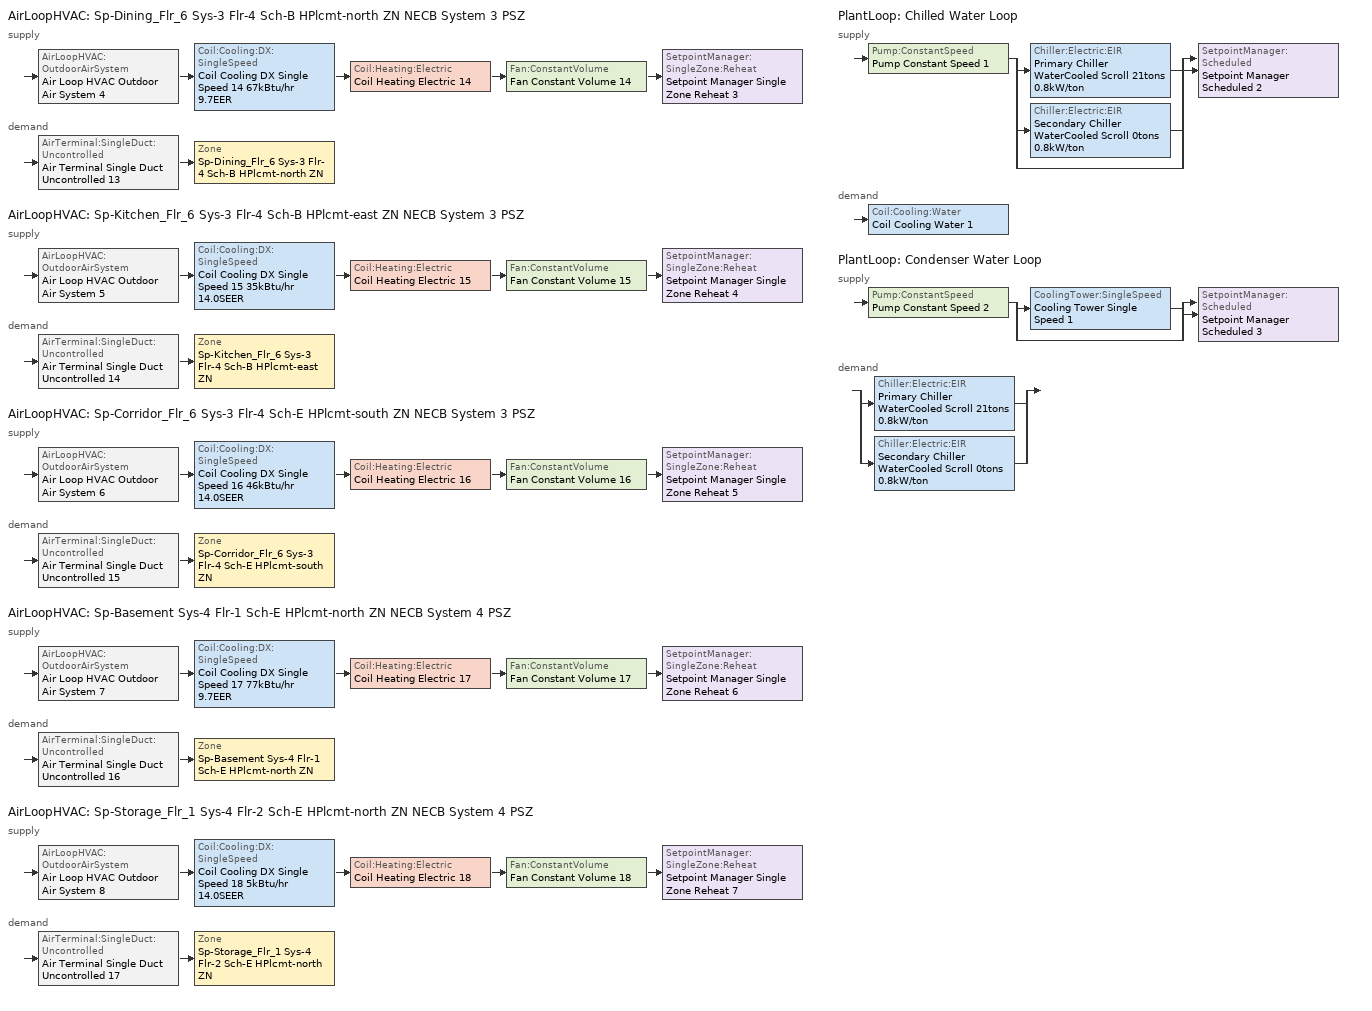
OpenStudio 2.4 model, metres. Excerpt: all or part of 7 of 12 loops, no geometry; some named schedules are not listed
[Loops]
AirLoopHVAC 'Sp-Dining_Flr_6 Sys-3 Flr-4 Sch-B HPlcmt-north ZN NECB System 3 PSZ'
 supply: AirLoopHVAC:OutdoorAirSystem 'Air Loop HVAC Outdoor Air System 4' > Coil:Cooling:DX:SingleSpeed 'Coil Cooling DX Single Speed 14 67kBtu/hr 9.7EER' > Coil:Heating:Electric 'Coil Heating Electric 14' > Fan:ConstantVolume 'Fan Constant Volume 14' > SetpointManager:SingleZone:Reheat 'Setpoint Manager Single Zone Reheat 3'
 demand: AirTerminal:SingleDuct:Uncontrolled 'Air Terminal Single Duct Uncontrolled 13' > Zone 'Sp-Dining_Flr_6 Sys-3 Flr-4 Sch-B HPlcmt-north ZN'
AirLoopHVAC 'Sp-Kitchen_Flr_6 Sys-3 Flr-4 Sch-B HPlcmt-east ZN NECB System 3 PSZ'
 supply: AirLoopHVAC:OutdoorAirSystem 'Air Loop HVAC Outdoor Air System 5' > Coil:Cooling:DX:SingleSpeed 'Coil Cooling DX Single Speed 15 35kBtu/hr 14.0SEER' > Coil:Heating:Electric 'Coil Heating Electric 15' > Fan:ConstantVolume 'Fan Constant Volume 15' > SetpointManager:SingleZone:Reheat 'Setpoint Manager Single Zone Reheat 4'
 demand: AirTerminal:SingleDuct:Uncontrolled 'Air Terminal Single Duct Uncontrolled 14' > Zone 'Sp-Kitchen_Flr_6 Sys-3 Flr-4 Sch-B HPlcmt-east ZN'
AirLoopHVAC 'Sp-Corridor_Flr_6 Sys-3 Flr-4 Sch-E HPlcmt-south ZN NECB System 3 PSZ'
 supply: AirLoopHVAC:OutdoorAirSystem 'Air Loop HVAC Outdoor Air System 6' > Coil:Cooling:DX:SingleSpeed 'Coil Cooling DX Single Speed 16 46kBtu/hr 14.0SEER' > Coil:Heating:Electric 'Coil Heating Electric 16' > Fan:ConstantVolume 'Fan Constant Volume 16' > SetpointManager:SingleZone:Reheat 'Setpoint Manager Single Zone Reheat 5'
 demand: AirTerminal:SingleDuct:Uncontrolled 'Air Terminal Single Duct Uncontrolled 15' > Zone 'Sp-Corridor_Flr_6 Sys-3 Flr-4 Sch-E HPlcmt-south ZN'
AirLoopHVAC 'Sp-Basement Sys-4 Flr-1 Sch-E HPlcmt-north ZN NECB System 4 PSZ'
 supply: AirLoopHVAC:OutdoorAirSystem 'Air Loop HVAC Outdoor Air System 7' > Coil:Cooling:DX:SingleSpeed 'Coil Cooling DX Single Speed 17 77kBtu/hr 9.7EER' > Coil:Heating:Electric 'Coil Heating Electric 17' > Fan:ConstantVolume 'Fan Constant Volume 17' > SetpointManager:SingleZone:Reheat 'Setpoint Manager Single Zone Reheat 6'
 demand: AirTerminal:SingleDuct:Uncontrolled 'Air Terminal Single Duct Uncontrolled 16' > Zone 'Sp-Basement Sys-4 Flr-1 Sch-E HPlcmt-north ZN'
AirLoopHVAC 'Sp-Storage_Flr_1 Sys-4 Flr-2 Sch-E HPlcmt-north ZN NECB System 4 PSZ'
 supply: AirLoopHVAC:OutdoorAirSystem 'Air Loop HVAC Outdoor Air System 8' > Coil:Cooling:DX:SingleSpeed 'Coil Cooling DX Single Speed 18 5kBtu/hr 14.0SEER' > Coil:Heating:Electric 'Coil Heating Electric 18' > Fan:ConstantVolume 'Fan Constant Volume 18' > SetpointManager:SingleZone:Reheat 'Setpoint Manager Single Zone Reheat 7'
 demand: AirTerminal:SingleDuct:Uncontrolled 'Air Terminal Single Duct Uncontrolled 17' > Zone 'Sp-Storage_Flr_1 Sys-4 Flr-2 Sch-E HPlcmt-north ZN'
PlantLoop 'Chilled Water Loop'
 supply: Pump:ConstantSpeed 'Pump Constant Speed 1' > split
  | Chiller:Electric:EIR 'Primary Chiller WaterCooled Scroll 21tons 0.8kW/ton'
  | Chiller:Electric:EIR 'Secondary Chiller WaterCooled Scroll 0tons 0.8kW/ton'
  | bypass
  join > SetpointManager:Scheduled 'Setpoint Manager Scheduled 2'
 demand: Coil:Cooling:Water 'Coil Cooling Water 1'
PlantLoop 'Condenser Water Loop'
 supply: Pump:ConstantSpeed 'Pump Constant Speed 2' > split
  | CoolingTower:SingleSpeed 'Cooling Tower Single Speed 1'
  | bypass
  join > SetpointManager:Scheduled 'Setpoint Manager Scheduled 3'
 demand: split
  | Chiller:Electric:EIR 'Primary Chiller WaterCooled Scroll 21tons 0.8kW/ton'
  | Chiller:Electric:EIR 'Secondary Chiller WaterCooled Scroll 0tons 0.8kW/ton'
[Sizing:Zone] Zone Cooling Design Supply Air Temperature Input Method=SupplyAirTemperature; Zone Cooling Design Supply Air Temperature {C}=13; Zone Cooling Design Supply Air Temperature Difference {deltaC}=11.11; Zone Heating Design Supply Air Temperature Input Method=SupplyAirTemperature; Zone Heating Design Supply Air Temperature {C}=43; Zone Heating Design Supply Air Temperature Difference {deltaC}=11.11; Zone Cooling Design Supply Air Humidity Ratio {kg-H2O/kg-air}=0.0085; Zone Heating Design Supply Air Humidity Ratio {kg-H2O/kg-air}=0.008; Zone Heating Sizing Factor=1.3; Zone Cooling Sizing Factor=1.1; Cooling Design Air Flow Method=DesignDay; Heating Design Air Flow Method=DesignDay; Account for Dedicated Outdoor Air System=No; Dedicated Outdoor Air System Control Strategy=NeutralSupplyAir; Dedicated Outdoor Air Low Setpoint Temperature for Design {C}=autosize; Dedicated Outdoor Air High Setpoint Temperature for Design {C}=autosize
Sp-Dining_Flr_6 Sys-3 Flr-4 Sch-B HPlcmt-north ZN; Sp-Kitchen_Flr_6 Sys-3 Flr-4 Sch-B HPlcmt-east ZN; Sp-Corridor_Flr_6 Sys-3 Flr-4 Sch-E HPlcmt-south ZN; Sp-Basement Sys-4 Flr-1 Sch-E HPlcmt-north ZN; Sp-Storage_Flr_1 Sys-4 Flr-2 Sch-E HPlcmt-north ZN
[Zone equipment]
Sp-Dining_Flr_6 Sys-3 Flr-4 Sch-B HPlcmt-north ZN: Air Terminal Single Duct Uncontrolled 13, Zone HVAC Baseboard Convective Electric 13
Sp-Kitchen_Flr_6 Sys-3 Flr-4 Sch-B HPlcmt-east ZN: Air Terminal Single Duct Uncontrolled 14, Zone HVAC Baseboard Convective Electric 14
Sp-Corridor_Flr_6 Sys-3 Flr-4 Sch-E HPlcmt-south ZN: Air Terminal Single Duct Uncontrolled 15, Zone HVAC Baseboard Convective Electric 15
Sp-Basement Sys-4 Flr-1 Sch-E HPlcmt-north ZN: Air Terminal Single Duct Uncontrolled 16, Zone HVAC Baseboard Convective Electric 16
Sp-Storage_Flr_1 Sys-4 Flr-2 Sch-E HPlcmt-north ZN: Air Terminal Single Duct Uncontrolled 17, Zone HVAC Baseboard Convective Electric 17
[AirLoopHVAC] Design Supply Air Flow Rate {m3/s}=AutoSize
Name | Availability Schedule
Sp-Dining_Flr_6 Sys-3 Flr-4 Sch-B HPlcmt-north ZN NECB System 3 PSZ | Sp-Dining_Flr_6 Sys-3 Flr-4 Sch-B HPlcmt-north ZN NECB System 3 PSZ Occ Sch
Sp-Kitchen_Flr_6 Sys-3 Flr-4 Sch-B HPlcmt-east ZN NECB System 3 PSZ | Sp-Kitchen_Flr_6 Sys-3 Flr-4 Sch-B HPlcmt-east ZN NECB System 3 PSZ Occ Sch
Sp-Corridor_Flr_6 Sys-3 Flr-4 Sch-E HPlcmt-south ZN NECB System 3 PSZ | Sp-Corridor_Flr_6 Sys-3 Flr-4 Sch-E HPlcmt-south ZN NECB System 3 PSZ Occ Sch
Sp-Basement Sys-4 Flr-1 Sch-E HPlcmt-north ZN NECB System 4 PSZ | Sp-Basement Sys-4 Flr-1 Sch-E HPlcmt-north ZN NECB System 4 PSZ Occ Sch
Sp-Storage_Flr_1 Sys-4 Flr-2 Sch-E HPlcmt-north ZN NECB System 4 PSZ | Always On Discrete
[Sizing:System] Type of Load to Size On=Sensible; Design Outdoor Air Flow Rate {m3/s}=Autosize; Minimum System Air Flow Ratio=1; Preheat Design Temperature {C}=7; Preheat Design Humidity Ratio {kg-H2O/kg-Air}=0.008; Precool Design Temperature {C}=13; Precool Design Humidity Ratio {kg-H2O/kg-Air}=0.008; Central Cooling Design Supply Air Temperature {C}=13; Central Heating Design Supply Air Temperature {C}=43; Sizing Option=NonCoincident; 100% Outdoor Air in Cooling=No; 100% Outdoor Air in Heating=No; Central Cooling Design Supply Air Humidity Ratio {kg-H2O/kg-Air}=0.0085; Central Heating Design Supply Air Humidity Ratio {kg-H2O/kg-Air}=0.008; Cooling Design Air Flow Method=DesignDay; Cooling Design Air Flow Rate {m3/s}=0; Heating Design Air Flow Method=DesignDay; Heating Design Air Flow Rate {m3/s}=0; System Outdoor Air Method=ZoneSum; Zone Maximum Outdoor Air Fraction=1; Cooling Supply Air Flow Rate Per Floor Area {m3/s-m2}=0.00996765; Cooling Fraction of Autosized Cooling Supply Air Flow Rate=1; Cooling Supply Air Flow Rate Per Unit Cooling Capacity {m3/s-W}=3.94755e-05; Heating Supply Air Flow Rate Per Floor Area {m3/s-m2}=0.00996765; Heating Fraction of Autosized Heating Supply Air Flow Rate=1; Heating Fraction of Autosized Cooling Supply Air Flow Rate=1; Heating Supply Air Flow Rate Per Unit Heating Capacity {m3/s-W}=3.15882e-05; Cooling Design Capacity Method=CoolingDesignCapacity; Cooling Design Capacity {W}=autosize; Cooling Design Capacity Per Floor Area {W/m2}=234.7; Fraction of Autosized Cooling Design Capacity=1; Heating Design Capacity Method=HeatingDesignCapacity; Heating Design Capacity {W}=autosize; Heating Design Capacity Per Floor Area {W/m2}=157; Fraction of Autosized Heating Design Capacity=1; Central Cooling Capacity Control Method=OnOff
Sp-Dining_Flr_6 Sys-3 Flr-4 Sch-B HPlcmt-north ZN NECB System 3 PSZ; Sp-Kitchen_Flr_6 Sys-3 Flr-4 Sch-B HPlcmt-east ZN NECB System 3 PSZ; Sp-Corridor_Flr_6 Sys-3 Flr-4 Sch-E HPlcmt-south ZN NECB System 3 PSZ; Sp-Basement Sys-4 Flr-1 Sch-E HPlcmt-north ZN NECB System 4 PSZ; Sp-Storage_Flr_1 Sys-4 Flr-2 Sch-E HPlcmt-north ZN NECB System 4 PSZ
[Fan:ConstantVolume] Availability Schedule=Always On Discrete; Fan Efficiency=0.39975; Pressure Rise {Pa}=640; Maximum Flow Rate {m3/s}=AutoSize; Motor Efficiency=0.615
Fan Constant Volume 14; Fan Constant Volume 15; Fan Constant Volume 16; Fan Constant Volume 17; Fan Constant Volume 18
[Coil:Heating:Electric] Availability Schedule=Always On Discrete
Coil Heating Electric 14; Coil Heating Electric 15; Coil Heating Electric 16; Coil Heating Electric 17; Coil Heating Electric 18
[Coil:Cooling:DX:SingleSpeed] Availability Schedule=Always On Discrete; Rated Total Cooling Capacity {W}=autosize; Rated Sensible Heat Ratio=autosize; Rated Air Flow Rate {m3/s}=autosize; Rated Evaporator Fan Power Per Volume Flow Rate {W/(m3/s)}=773.3; Total Cooling Capacity Function of Temperature Curve=DXCOOL-NECB2011-REF-CAPFT; Total Cooling Capacity Function of Flow Fraction Curve=DXCOOL-NECB2011-REF-CAPFFLOW; Energy Input Ratio Function of Temperature Curve=DXCOOL-NECB2011-REF-COOLEIRFT; Energy Input Ratio Function of Flow Fraction Curve=DXCOOL-NECB2011-REF-COOLEIRFFLOW; Part Load Fraction Correlation Curve=DXCOOL-NECB2011-REF-COOLPLFFPLR; Condenser Type=AirCooled; Evaporative Condenser Effectiveness=0; Evaporative Condenser Air Flow Rate {m3/s}=Autosize; Evaporative Condenser Pump Rated Power Consumption {W}=Autosize; Crankcase Heater Capacity {W}=0; Maximum Outdoor Dry-Bulb Temperature for Crankcase Heater Operation {C}=0; Basin Heater Capacity {W/K}=0; Basin Heater Setpoint Temperature {C}=10
Name | Rated COP {W/W}
Coil Cooling DX Single Speed 14 67kBtu/hr 9.7EER | 3.32962
Coil Cooling DX Single Speed 15 35kBtu/hr 14.0SEER; Coil Cooling DX Single Speed 16 46kBtu/hr 14.0SEER; Coil Cooling DX Single Speed 18 5kBtu/hr 14.0SEER | 3.8248
Coil Cooling DX Single Speed 17 77kBtu/hr 9.7EER | 3.33727
[Controller:OutdoorAir] Minimum Outdoor Air Flow Rate {m3/s}=0; Maximum Outdoor Air Flow Rate {m3/s}=Autosize; Economizer Control Action Type=ModulateFlow; Lockout Type=NoLockout; Minimum Limit Type=FixedMinimum; High Humidity Control=No; Heat Recovery Bypass Control Type=BypassWhenWithinEconomizerLimits
Name | Economizer Control Type | Economizer Maximum Limit Dry-Bulb Temperature {C} | Economizer Maximum Limit Enthalpy {J/kg} | Economizer Minimum Limit Dry-Bulb Temperature {C} | Minimum Outdoor Air Schedule | Controller Mechanical Ventilation
Controller Outdoor Air 4 | NoEconomizer | 28 | 64000 | -100 | Sp-Dining_Flr_6 Sys-3 Flr-4 Sch-B HPlcmt-north ZN NECB System 3 PSZ Occ Sch | Controller Mechanical Ventilation 4
Controller Outdoor Air 5 | NoEconomizer | 28 | 64000 | -100 | Sp-Kitchen_Flr_6 Sys-3 Flr-4 Sch-B HPlcmt-east ZN NECB System 3 PSZ Occ Sch | Controller Mechanical Ventilation 5
Controller Outdoor Air 6 | NoEconomizer | 28 | 64000 | -100 | Sp-Corridor_Flr_6 Sys-3 Flr-4 Sch-E HPlcmt-south ZN NECB System 3 PSZ Occ Sch | Controller Mechanical Ventilation 6
Controller Outdoor Air 7 | DifferentialEnthalpy |  |  |  | Sp-Basement Sys-4 Flr-1 Sch-E HPlcmt-north ZN NECB System 4 PSZ Occ Sch | Controller Mechanical Ventilation 7
Controller Outdoor Air 8 | NoEconomizer | 28 | 64000 | -100 | Always On Discrete | Controller Mechanical Ventilation 8
[Controller:MechanicalVentilation] Availability Schedule=Always On Discrete; System Outdoor Air Method=ZoneSum
Controller Mechanical Ventilation 4; Controller Mechanical Ventilation 5; Controller Mechanical Ventilation 6; Controller Mechanical Ventilation 7; Controller Mechanical Ventilation 8
[AirLoopHVAC:OutdoorAirSystem]
Name | Controller
Air Loop HVAC Outdoor Air System 4 | Controller Outdoor Air 4
Air Loop HVAC Outdoor Air System 5 | Controller Outdoor Air 5
Air Loop HVAC Outdoor Air System 6 | Controller Outdoor Air 6
Air Loop HVAC Outdoor Air System 7 | Controller Outdoor Air 7
Air Loop HVAC Outdoor Air System 8 | Controller Outdoor Air 8
[SetpointManager:Scheduled] Control Variable=Temperature
Name | Schedule
Setpoint Manager Scheduled 2 | CHW Temp
Setpoint Manager Scheduled 3 | CW Temp
[ZoneHVAC:Baseboard:Convective:Electric] Availability Schedule=Always On Discrete; Nominal Capacity {W}=autosize; Efficiency=1
Zone HVAC Baseboard Convective Electric 13; Zone HVAC Baseboard Convective Electric 14; Zone HVAC Baseboard Convective Electric 15; Zone HVAC Baseboard Convective Electric 16; Zone HVAC Baseboard Convective Electric 17
[AirTerminal:SingleDuct:Uncontrolled] Availability Schedule=Always On Discrete; Maximum Air Flow Rate {m3/s}=AutoSize
Air Terminal Single Duct Uncontrolled 13; Air Terminal Single Duct Uncontrolled 14; Air Terminal Single Duct Uncontrolled 15; Air Terminal Single Duct Uncontrolled 16; Air Terminal Single Duct Uncontrolled 17
[SetpointManager:SingleZone:Reheat] Minimum Supply Air Temperature {C}=13; Maximum Supply Air Temperature {C}=43
Name | Control Zone
Setpoint Manager Single Zone Reheat 3 | Sp-Dining_Flr_6 Sys-3 Flr-4 Sch-B HPlcmt-north ZN
Setpoint Manager Single Zone Reheat 4 | Sp-Kitchen_Flr_6 Sys-3 Flr-4 Sch-B HPlcmt-east ZN
Setpoint Manager Single Zone Reheat 5 | Sp-Corridor_Flr_6 Sys-3 Flr-4 Sch-E HPlcmt-south ZN
Setpoint Manager Single Zone Reheat 6 | Sp-Basement Sys-4 Flr-1 Sch-E HPlcmt-north ZN
Setpoint Manager Single Zone Reheat 7 | Sp-Storage_Flr_1 Sys-4 Flr-2 Sch-E HPlcmt-north ZN
[PlantLoop] Glycol Concentration=0; Plant Loop Volume {m3}=Autocalculate; Load Distribution Scheme=Optimal
Chilled Water Loop; Condenser Water Loop
[Sizing:Plant] Loop Design Temperature Difference {deltaC}=6; Sizing Option=NonCoincident; Zone Timesteps in Averaging Window=1; Coincident Sizing Factor Mode=None
Name | Loop Type | Design Loop Exit Temperature {C}
Chilled Water Loop | Cooling | 7
Condenser Water Loop | Condenser | 29
[Pump:ConstantSpeed] Rated Flow Rate {m3/s}=autosize; Rated Pump Head {Pa}=179352; Rated Power Consumption {W}=autosize; Fraction of Motor Inefficiencies to Fluid Stream=0; Pump Control Type=Intermittent; Design Power Sizing Method=PowerPerFlowPerPressure; Design Electric Power per Unit Flow Rate {W/(m3/s)}=348701.1; Design Shaft Power per Unit Flow Rate per Unit Head {W-s/m3-Pa}=1.28205
Name | Motor Efficiency
Pump Constant Speed 1 | 0.855
Pump Constant Speed 2 | 0.895
[Chiller:Electric:EIR] Reference COP {W/W}=4.5032; Cooling Capacity Function of Temperature Curve=WaterCooled_Scroll_CAPFT_NECB2011; Electric Input to Cooling Output Ratio Function of Temperature Curve=WaterCooled_Scroll_EIRFT_NECB2011; Electric Input to Cooling Output Ratio Function of Part Load Ratio Curve=WaterCooled_Scroll_EIRFPLR_NECB2011; Minimum Part Load Ratio=0.25; Minimum Unloading Ratio=0.25; Condenser Type=WaterCooled; Chiller Flow Mode=LeavingSetpointModulated; Design Heat Recovery Water Flow Rate {m3/s}=0; Sizing Factor=1; Basin Heater Capacity {W/K}=0; Basin Heater Setpoint Temperature {C}=10
Name | Reference Capacity {W}
Primary Chiller WaterCooled Scroll 21tons 0.8kW/ton | 75521.6
Secondary Chiller WaterCooled Scroll 0tons 0.8kW/ton | 0.001
[CoolingTower:SingleSpeed]
Cooling Tower Single Speed 1: Design Water Flow Rate {m3/s}=autosize; Design Air Flow Rate {m3/s}=autosize; Fan Power at Design Air Flow Rate {W}=1384.38; U-Factor Times Area Value at Design Air Flow Rate {W/K}=autosize; Air Flow Rate in Free Convection Regime {m3/s}=autosize; U-Factor Times Area Value at Free Convection Air Flow Rate {W/K}=autosize; Performance Input Method=UFactorTimesAreaAndDesignWaterFlowRate; Free Convection Capacity {W}=0; Basin Heater Capacity {W/K}=0; Evaporation Loss Mode=LossFactor; Evaporation Loss Factor {percent/K}=0.2; Drift Loss Percent {percent}=0.008; Blowdown Calculation Mode=ConcentrationRatio; Blowdown Concentration Ratio=3; Capacity Control=FanCycling; Number of Cells=1; Cell Control=MinimalCell; Cell Minimum  Water Flow Rate Fraction=0.33; Cell Maximum Water Flow Rate Fraction=2.5; Sizing Factor=1; Free Convection Air Flow Rate Sizing Factor=0.1; Free Convection U-Factor Times Area Value Sizing Factor=0.1; Heat Rejection Capacity and Nominal Capacity Sizing Ratio=1.25; Free Convection Nominal Capacity Sizing Factor=0.1; Design Inlet Air Dry-Bulb Temperature {C}=35; Design Inlet Air Wet-Bulb Temperature {C}=24; Design Approach Temperature {deltaC}=5; Design Range Temperature {deltaC}=6
[Coil:Cooling:Water]
Coil Cooling Water 1: Availability Schedule=Always On Discrete
[Controller:WaterCoil]
Controller Water Coil 1: Water Coil=Coil Cooling Water 1; Action=Reverse; Minimum Actuated Flow {m3/s}=0
[Schedule:Ruleset]
Name | Default Day Schedule | Summer Design Day Schedule | Winter Design Day Schedule
CHW Temp | Schedule Day 4
CW Temp | Schedule Day 5
Sp-Basement Sys-4 Flr-1 Sch-E HPlcmt-north ZN NECB System 4 PSZ Occ Sch | Sp-Basement Sys-4 Flr-1 Sch-E HPlcmt-north ZN NECB System 4 PSZ Occ Sch Default | Sp-Basement Sys-4 Flr-1 Sch-E HPlcmt-north ZN NECB System 4 PSZ Occ Sch Summer Design Day | Sp-Basement Sys-4 Flr-1 Sch-E HPlcmt-north ZN NECB System 4 PSZ Occ Sch Winter Design Day
Sp-Corridor_Flr_6 Sys-3 Flr-4 Sch-E HPlcmt-south ZN NECB System 3 PSZ Occ Sch | Sp-Corridor_Flr_6 Sys-3 Flr-4 Sch-E HPlcmt-south ZN NECB System 3 PSZ Occ Sch Default | Sp-Corridor_Flr_6 Sys-3 Flr-4 Sch-E HPlcmt-south ZN NECB System 3 PSZ Occ Sch Summer Design Day | Sp-Corridor_Flr_6 Sys-3 Flr-4 Sch-E HPlcmt-south ZN NECB System 3 PSZ Occ Sch Winter Design Day
Sp-Dining_Flr_6 Sys-3 Flr-4 Sch-B HPlcmt-north ZN NECB System 3 PSZ Occ Sch | Sp-Dining_Flr_6 Sys-3 Flr-4 Sch-B HPlcmt-north ZN NECB System 3 PSZ Occ Sch Default | Sp-Dining_Flr_6 Sys-3 Flr-4 Sch-B HPlcmt-north ZN NECB System 3 PSZ Occ Sch Summer Design Day | Sp-Dining_Flr_6 Sys-3 Flr-4 Sch-B HPlcmt-north ZN NECB System 3 PSZ Occ Sch Winter Design Day
Sp-Kitchen_Flr_6 Sys-3 Flr-4 Sch-B HPlcmt-east ZN NECB System 3 PSZ Occ Sch | Sp-Kitchen_Flr_6 Sys-3 Flr-4 Sch-B HPlcmt-east ZN NECB System 3 PSZ Occ Sch Default | Sp-Kitchen_Flr_6 Sys-3 Flr-4 Sch-B HPlcmt-east ZN NECB System 3 PSZ Occ Sch Summer Design Day | Sp-Kitchen_Flr_6 Sys-3 Flr-4 Sch-B HPlcmt-east ZN NECB System 3 PSZ Occ Sch Winter Design Day
[Schedule:Day]
Sp-Dining_Flr_6 Sys-3 Flr-4 Sch-B HPlcmt-north ZN NECB System 3 PSZ Occ Sch Default; Sp-Dining_Flr_6 Sys-3 Flr-4 Sch-B HPlcmt-north ZN NECB System 3 PSZ Occ Sch Winter Design Day; Sp-Dining_Flr_6 Sys-3 Flr-4 Sch-B HPlcmt-north ZN NECB System 3 PSZ Occ Sch Summer Design Day; Sp-Kitchen_Flr_6 Sys-3 Flr-4 Sch-B HPlcmt-east ZN NECB System 3 PSZ Occ Sch Default; Sp-Kitchen_Flr_6 Sys-3 Flr-4 Sch-B HPlcmt-east ZN NECB System 3 PSZ Occ Sch Summer Design Day: 24, 0, 1
[Schedule:Rule] Schedule Ruleset=Sp-Dining_Flr_6 Sys-3 Flr-4 Sch-B HPlcmt-north ZN NECB System 3 PSZ Occ Sch; Date Specification Type=DateRange; Start Month=1; Start Day=1; End Month=12
Sp-Dining_Flr_6 Sys-3 Flr-4 Sch-B HPlcmt-north ZN NECB System 3 PSZ Occ Sch Monday Rule: Rule Order=6; Day Schedule=Sp-Dining_Flr_6 Sys-3 Flr-4 Sch-B HPlcmt-north ZN NECB System 3 PSZ Occ Sch Monday; Apply Monday=Yes; End Day=25
Sp-Dining_Flr_6 Sys-3 Flr-4 Sch-B HPlcmt-north ZN NECB System 3 PSZ Occ Sch Tuesday Rule: Rule Order=5; Day Schedule=Sp-Dining_Flr_6 Sys-3 Flr-4 Sch-B HPlcmt-north ZN NECB System 3 PSZ Occ Sch Tuesday; End Day=26; Apply Tuesday=Yes
Sp-Dining_Flr_6 Sys-3 Flr-4 Sch-B HPlcmt-north ZN NECB System 3 PSZ Occ Sch Wednesday Rule: Rule Order=4; Day Schedule=Sp-Dining_Flr_6 Sys-3 Flr-4 Sch-B HPlcmt-north ZN NECB System 3 PSZ Occ Sch Wednesday; End Day=27; Apply Wednesday=Yes
Sp-Dining_Flr_6 Sys-3 Flr-4 Sch-B HPlcmt-north ZN NECB System 3 PSZ Occ Sch Thursday Rule: Rule Order=3; Day Schedule=Sp-Dining_Flr_6 Sys-3 Flr-4 Sch-B HPlcmt-north ZN NECB System 3 PSZ Occ Sch Thursday; End Day=28; Apply Thursday=Yes
Sp-Dining_Flr_6 Sys-3 Flr-4 Sch-B HPlcmt-north ZN NECB System 3 PSZ Occ Sch Friday Rule: Rule Order=2; Day Schedule=Sp-Dining_Flr_6 Sys-3 Flr-4 Sch-B HPlcmt-north ZN NECB System 3 PSZ Occ Sch Friday; End Day=29; Apply Friday=Yes
Sp-Dining_Flr_6 Sys-3 Flr-4 Sch-B HPlcmt-north ZN NECB System 3 PSZ Occ Sch Saturday Rule: Rule Order=1; Day Schedule=Sp-Dining_Flr_6 Sys-3 Flr-4 Sch-B HPlcmt-north ZN NECB System 3 PSZ Occ Sch Saturday; End Day=30; Apply Saturday=Yes
Sp-Dining_Flr_6 Sys-3 Flr-4 Sch-B HPlcmt-north ZN NECB System 3 PSZ Occ Sch Sunday Rule: Rule Order=0; Day Schedule=Sp-Dining_Flr_6 Sys-3 Flr-4 Sch-B HPlcmt-north ZN NECB System 3 PSZ Occ Sch Sunday; End Day=31; Apply Sunday=Yes
[Schedule:Constant]
Always On Discrete: Value=1
[Curve:Biquadratic] Minimum Value of y=24
Name | Coefficient1 Constant | Coefficient2 x | Coefficient3 x**2 | Coefficient4 y | Coefficient5 y**2 | Coefficient6 x*y | Minimum Value of x | Maximum Value of x | Maximum Value of y
DXCOOL-NECB2011-REF-CAPFT | 0.867905 | 0.0142459 | 0.00055436 | -0.0075575 | 3.3e-05 | -0.0001918 | 13 | 24 | 46
DXCOOL-NECB2011-REF-COOLEIRFT | 0.116936 | 0.0284933 | -0.0004112 | 0.0214108 | 0.00016103 | -0.0006791 | 13 | 24 | 46
WaterCooled_Scroll_CAPFT_NECB2011 | 0.94418 | 0.0337102 | 9.75564e-05 | -0.00322114 | -4.91832e-05 | -0.000177584 | 5 | 10 | 35
WaterCooled_Scroll_EIRFT_NECB2011 | 0.727393 | -0.0118922 | 0.000541177 | 0.00187934 | 0.000473461 | -0.000711472 | 5 | 10 | 35
[Curve:Quadratic] Minimum Value of x=0; Maximum Value of x=1
Name | Coefficient1 Constant | Coefficient2 x | Coefficient3 x**2
DXCOOL-NECB2011-REF-CAPFFLOW; DXCOOL-NECB2011-REF-COOLEIRFFLOW | 1 | 0 | 0
WaterCooled_Scroll_EIRFPLR_NECB2011 | 0.04412 | 0.640367 | 0.319555
[Curve:Cubic]
DXCOOL-NECB2011-REF-COOLPLFFPLR: Coefficient1 Constant=0.0277; Coefficient2 x=4.9151; Coefficient3 x**2=-8.184; Coefficient4 x**3=4.2702; Minimum Value of x=0.7; Maximum Value of x=1
